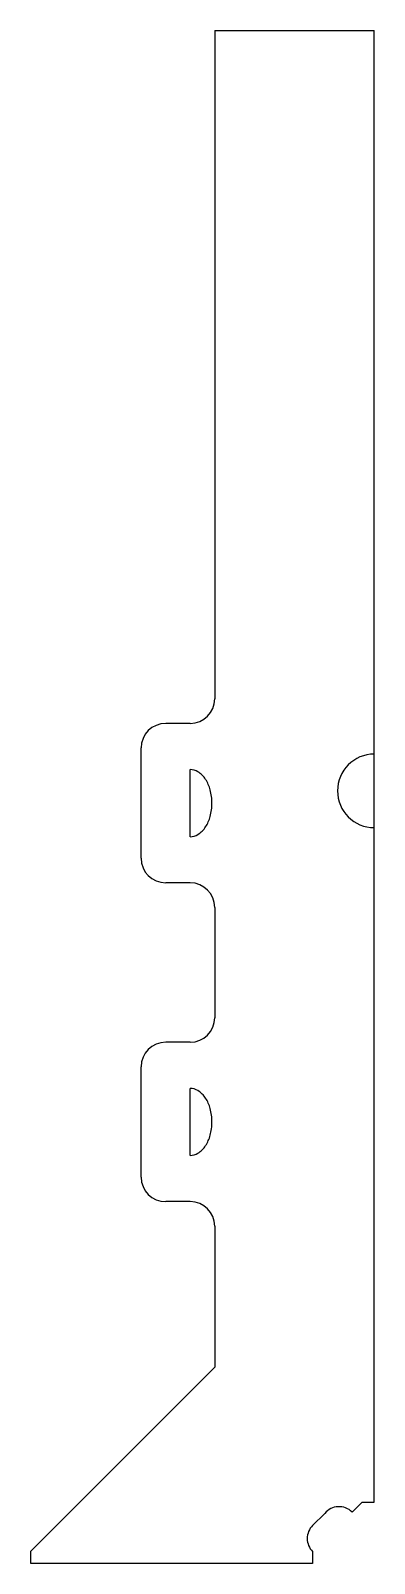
# Model space of a CAD drawing. Extents: x -1.75 to 0, y 0 to 7.81.
import ezdxf

# ---------------------------------------------------------------- set-up
doc = ezdxf.new("R2010")
doc.units = 0
doc.header["$MEASUREMENT"] = 0

msp = doc.modelspace()

# ---------------------------------------------------------------- linework, layer by layer
at = {"color": 0}
for p, q in [((-0.8125, 7.8125), (0, 7.8125)), ((0, 0.3125), (0, 7.8125)), ((-0.8125, 7.8125), (-0.8125, 4.4062)), ((-0.9375, 4.2812), (-1.0625, 4.2812)), ((-1.1875, 3.5938), (-1.1875, 4.1562)), ((-0.9375, 3.4688), (-1.0625, 3.4688)), ((-0.8125, 3.3438), (-0.8125, 2.7812)), ((-0.9375, 2.6562), (-1.0625, 2.6562)), ((-1.1875, 1.9688), (-1.1875, 2.5312)), ((-0.9375, 1.8438), (-1.0625, 1.8438)), ((-0.8125, 1.7188), (-0.8125, 1)), ((-1.75, 0.0625), (-0.8125, 1)), ((-0.2524, 0.2545), (-0.3142, 0.1927)), ((-0.1136, 0.2614), (-0.0625, 0.3125)), ((-0.0625, 0.3125), (0, 0.3125)), ((-1.75, 0), (-1.75, 0.0625)), ((-0.3142, 0), (-1.75, 0)), ((-0.3142, 0.0602), (-0.3142, 0))]:
    msp.add_line(p, q, dxfattribs=at)
for p, q in [((-0.9375, 3.704), (-0.9375, 4.046)), ((-0.9375, 2.079), (-0.9375, 2.421))]:
    msp.add_line(p, q)
for centre, radius, start, end in [((-0.9375, 4.4062), 0.125, 270, 0), ((-1.0625, 4.1562), 0.125, 90, 180), ((-1.0625, 3.5938), 0.125, 180, 270), ((-0.9375, 3.3438), 0.125, 0, 90), ((-0.9375, 2.7812), 0.125, 270, 0), ((-1.0625, 2.5312), 0.125, 90, 180), ((-1.0625, 1.9688), 0.125, 180, 270), ((-0.9375, 1.7188), 0.125, 0, 90), ((-0.1799, 0.1951), 0.0938, 44.99996, 140.63548), ((-0.2479, 0.1265), 0.0938, 135, 225.00004)]:
    msp.add_arc(centre, radius, start, end, dxfattribs=at)
for centre, radius, start, end in [((0, 3.9375), 0.1875, 90.00002, 270), ((-0.9375, 3.9726), 0.0734, 57.39208, 90), ((-0.9674, 3.9259), 0.1289, 32.92267, 57.39208), ((-1.0148, 3.8951), 0.1854, 15.01337, 32.92267), ((-1.09, 3.875), 0.2632, 0, 15.01337), ((-1.09, 3.875), 0.2632, 344.98663, 360), ((-0.9674, 3.8241), 0.1289, 302.60792, 327.07733), ((-1.0148, 3.8549), 0.1854, 327.07733, 344.98663), ((-0.9375, 3.7774), 0.0734, 270, 302.60792), ((-0.9375, 2.3476), 0.0734, 57.39208, 90), ((-0.9674, 2.3009), 0.1289, 32.92267, 57.39208), ((-1.0148, 2.2701), 0.1854, 15.01337, 32.92267), ((-1.09, 2.25), 0.2632, 0, 15.01337), ((-1.09, 2.25), 0.2632, 344.98663, 360), ((-0.9674, 2.1991), 0.1289, 302.60792, 327.07733), ((-1.0148, 2.2299), 0.1854, 327.07733, 344.98663), ((-0.9375, 2.1524), 0.0734, 270, 302.60792)]:
    msp.add_arc(centre, radius, start, end)

doc.saveas('drawing.dxf')
